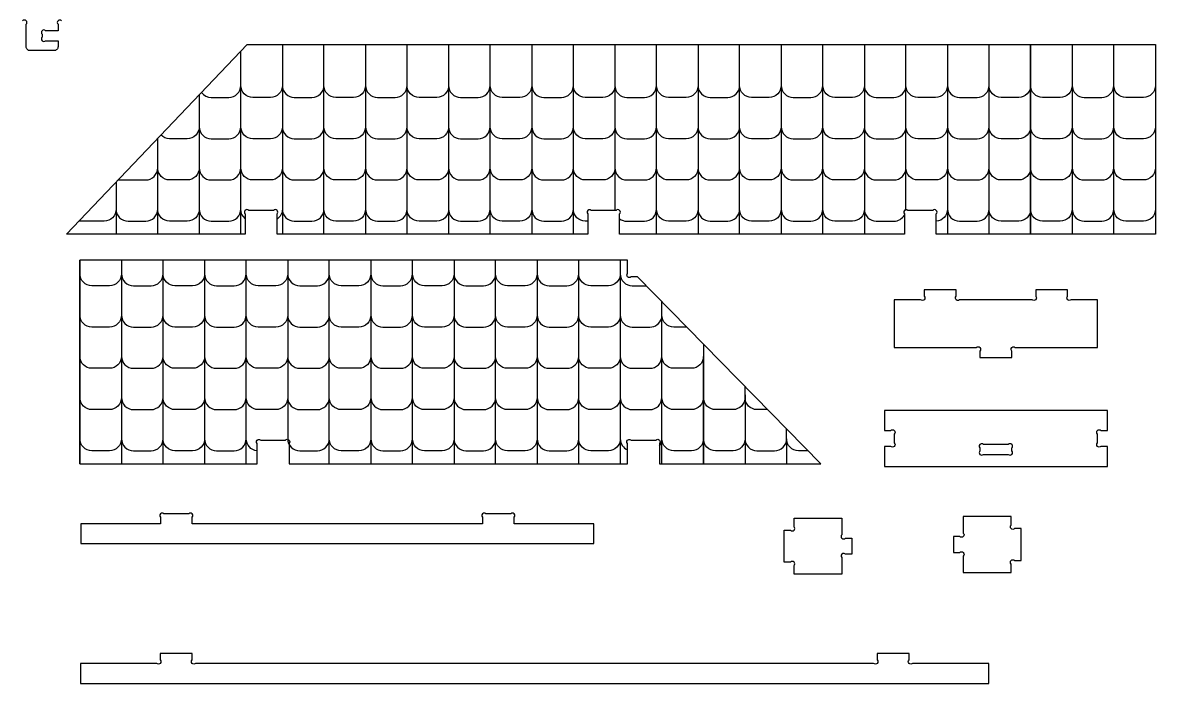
# Model space of a CAD drawing. Extents: x 2613 to 2798, y 2231 to 2374.
# Drawn here: x 2741.6 to 2798.4, y 2284.7 to 2317.9 of the extents above; entities that cross this region are included whole.
import ezdxf

# ---------------------------------------------------------------- set-up
doc = ezdxf.new("R2010")
doc.units = 0
doc.header["$MEASUREMENT"] = 0
doc.layers.add('LAYER1', color=18, linetype='CONTINUOUS')

msp = doc.modelspace()

# ---------------------------------------------------------------- linework, layer by layer
at = {"layer": 'LAYER1'}
for points in [[(2743.513, 2317.982, 1), (2743.336, 2317.805), (2743.336, 2317.482), (2742.713, 2317.482, 1), (2742.536, 2317.305), (2742.536, 2317.159, 1), (2742.713, 2316.982), (2743.336, 2316.982), (2743.336, 2316.682, -0.414214), (2743.136, 2316.482), (2741.936, 2316.482, -0.414214), (2741.736, 2316.682), (2741.736, 2317.805, 1), (2741.559, 2317.982)], [(2754.6, 2316.79), (2754.6, 2314.733, -0.414214), (2754, 2314.133), (2753.112, 2314.133, -0.414214), (2752.512, 2314.733), (2752.512, 2316.115)], [(2754.6, 2316.79), (2754.6, 2314.733, 0.414214), (2755.2, 2314.133), (2756.087, 2314.133, 0.414214), (2756.687, 2314.733), (2756.687, 2316.79)], [(2758.774, 2316.79), (2758.774, 2314.733, -0.414214), (2758.174, 2314.133), (2757.287, 2314.133, -0.414214), (2756.687, 2314.733), (2756.687, 2316.79)], [(2758.774, 2316.79), (2758.774, 2314.733, 0.414214), (2759.374, 2314.133), (2760.261, 2314.133, 0.414214), (2760.861, 2314.733), (2760.861, 2316.79)], [(2762.949, 2316.79), (2762.949, 2314.733, -0.414214), (2762.349, 2314.133), (2761.461, 2314.133, -0.414214), (2760.861, 2314.733), (2760.861, 2316.79)], [(2762.949, 2316.79), (2762.949, 2314.733, 0.414214), (2763.549, 2314.133), (2764.436, 2314.133, 0.414214), (2765.036, 2314.733), (2765.036, 2316.79)], [(2767.123, 2316.79), (2767.123, 2314.733, -0.414214), (2766.523, 2314.133), (2765.636, 2314.133, -0.414214), (2765.036, 2314.733), (2765.036, 2316.79)], [(2767.123, 2316.79), (2767.123, 2314.733, 0.414214), (2767.723, 2314.133), (2768.611, 2314.133, 0.414214), (2769.211, 2314.733), (2769.211, 2316.79)], [(2771.298, 2316.79), (2771.298, 2314.733, -0.414214), (2770.698, 2314.133), (2769.811, 2314.133, -0.414214), (2769.211, 2314.733), (2769.211, 2316.79)], [(2771.298, 2316.79), (2771.298, 2314.733, 0.414214), (2771.898, 2314.133), (2772.785, 2314.133, 0.414214), (2773.385, 2314.733), (2773.385, 2316.79)], [(2775.472, 2316.79), (2775.472, 2314.733, -0.414214), (2774.872, 2314.133), (2773.985, 2314.133, -0.414214), (2773.385, 2314.733), (2773.385, 2316.79)], [(2775.472, 2316.79), (2775.472, 2314.733, 0.414214), (2776.072, 2314.133), (2776.96, 2314.133, 0.414214), (2777.56, 2314.733), (2777.56, 2316.79)], [(2779.647, 2316.79), (2779.647, 2314.733, -0.414214), (2779.047, 2314.133), (2778.16, 2314.133, -0.414214), (2777.56, 2314.733), (2777.56, 2316.79)], [(2779.647, 2316.79), (2779.647, 2314.733, 0.414214), (2780.247, 2314.133), (2781.134, 2314.133, 0.414214), (2781.734, 2314.733), (2781.734, 2316.79)], [(2783.822, 2316.79), (2783.822, 2314.733, -0.414214), (2783.222, 2314.133), (2782.334, 2314.133, -0.414214), (2781.734, 2314.733), (2781.734, 2316.79)], [(2783.822, 2316.79), (2783.822, 2314.733, 0.414214), (2784.422, 2314.133), (2785.309, 2314.133, 0.414214), (2785.909, 2314.733), (2785.909, 2316.79)], [(2787.996, 2316.79), (2787.996, 2314.733, -0.414214), (2787.396, 2314.133), (2786.509, 2314.133, -0.414214), (2785.909, 2314.733), (2785.909, 2316.79)], [(2787.996, 2316.79), (2787.996, 2314.733, 0.414214), (2788.596, 2314.133), (2789.483, 2314.133, 0.414214), (2790.083, 2314.733), (2790.083, 2316.79)], [(2792.171, 2316.79), (2792.171, 2314.733, -0.414214), (2791.571, 2314.133), (2790.683, 2314.133, -0.414214), (2790.083, 2314.733), (2790.083, 2316.79)], [(2794.258, 2316.79), (2794.258, 2314.733, -0.414214), (2793.658, 2314.133), (2792.771, 2314.133, -0.414214), (2792.171, 2314.733), (2792.171, 2316.79)], [(2794.258, 2316.79), (2794.258, 2314.733, 0.414214), (2794.858, 2314.133), (2795.745, 2314.133, 0.414214), (2796.345, 2314.733), (2796.345, 2316.79)], [(2798.433, 2316.79), (2798.433, 2314.733, -0.414214), (2797.833, 2314.133), (2796.945, 2314.133, -0.414214), (2796.345, 2314.733), (2796.345, 2316.79)], [(2750.539, 2314.382, 0.240596), (2751.025, 2314.133), (2751.912, 2314.133, 0.414214), (2752.512, 2314.733), (2752.512, 2316.454)], [(2750.425, 2314.262), (2750.425, 2312.663, 0.414214), (2751.025, 2312.063), (2751.912, 2312.063, 0.414214), (2752.512, 2312.663), (2752.512, 2314.733)], [(2754.6, 2314.733), (2754.6, 2312.663, -0.414214), (2754, 2312.063), (2753.112, 2312.063, -0.414214), (2752.512, 2312.663), (2752.512, 2314.733)], [(2754.6, 2314.733), (2754.6, 2312.663, 0.414214), (2755.2, 2312.063), (2756.087, 2312.063, 0.414214), (2756.687, 2312.663), (2756.687, 2314.733)], [(2758.774, 2314.733), (2758.774, 2312.663, -0.414214), (2758.174, 2312.063), (2757.287, 2312.063, -0.414214), (2756.687, 2312.663), (2756.687, 2314.733)], [(2758.774, 2314.733), (2758.774, 2312.663, 0.414214), (2759.374, 2312.063), (2760.261, 2312.063, 0.414214), (2760.861, 2312.663), (2760.861, 2314.733)], [(2762.949, 2314.733), (2762.949, 2312.663, -0.414214), (2762.349, 2312.063), (2761.461, 2312.063, -0.414214), (2760.861, 2312.663), (2760.861, 2314.733)], [(2762.949, 2314.733), (2762.949, 2312.663, 0.414214), (2763.549, 2312.063), (2764.436, 2312.063, 0.414214), (2765.036, 2312.663), (2765.036, 2314.733)], [(2767.123, 2314.733), (2767.123, 2312.663, -0.414214), (2766.523, 2312.063), (2765.636, 2312.063, -0.414214), (2765.036, 2312.663), (2765.036, 2314.733)], [(2767.123, 2314.733), (2767.123, 2312.663, 0.414214), (2767.723, 2312.063), (2768.611, 2312.063, 0.414214), (2769.211, 2312.663), (2769.211, 2314.733)], [(2771.298, 2314.733), (2771.298, 2312.663, -0.414214), (2770.698, 2312.063), (2769.811, 2312.063, -0.414214), (2769.211, 2312.663), (2769.211, 2314.733)], [(2771.298, 2314.733), (2771.298, 2312.663, 0.414214), (2771.898, 2312.063), (2772.785, 2312.063, 0.414214), (2773.385, 2312.663), (2773.385, 2314.733)], [(2775.472, 2314.733), (2775.472, 2312.663, -0.414214), (2774.872, 2312.063), (2773.985, 2312.063, -0.414214), (2773.385, 2312.663), (2773.385, 2314.733)], [(2775.472, 2314.733), (2775.472, 2312.663, 0.414214), (2776.072, 2312.063), (2776.96, 2312.063, 0.414214), (2777.56, 2312.663), (2777.56, 2314.733)], [(2779.647, 2314.733), (2779.647, 2312.663, -0.414214), (2779.047, 2312.063), (2778.16, 2312.063, -0.414214), (2777.56, 2312.663), (2777.56, 2314.733)], [(2779.647, 2314.733), (2779.647, 2312.663, 0.414214), (2780.247, 2312.063), (2781.134, 2312.063, 0.414214), (2781.734, 2312.663), (2781.734, 2314.733)], [(2783.822, 2314.733), (2783.822, 2312.663, -0.414214), (2783.222, 2312.063), (2782.334, 2312.063, -0.414214), (2781.734, 2312.663), (2781.734, 2314.733)], [(2783.822, 2314.733), (2783.822, 2312.663, 0.414214), (2784.422, 2312.063), (2785.309, 2312.063, 0.414214), (2785.909, 2312.663), (2785.909, 2314.733)], [(2787.996, 2314.733), (2787.996, 2312.663, -0.414214), (2787.396, 2312.063), (2786.509, 2312.063, -0.414214), (2785.909, 2312.663), (2785.909, 2314.733)], [(2787.996, 2314.733), (2787.996, 2312.663, 0.414214), (2788.596, 2312.063), (2789.483, 2312.063, 0.414214), (2790.083, 2312.663), (2790.083, 2314.733)], [(2792.171, 2314.733), (2792.171, 2312.663, -0.414214), (2791.571, 2312.063), (2790.683, 2312.063, -0.414214), (2790.083, 2312.663), (2790.083, 2314.733)], [(2794.258, 2314.733), (2794.258, 2312.663, -0.414214), (2793.658, 2312.063), (2792.771, 2312.063, -0.414214), (2792.171, 2312.663), (2792.171, 2314.733)], [(2794.258, 2314.733), (2794.258, 2312.663, 0.414214), (2794.858, 2312.063), (2795.745, 2312.063, 0.414214), (2796.345, 2312.663), (2796.345, 2314.733)], [(2798.433, 2314.733), (2798.433, 2312.663, -0.414214), (2797.833, 2312.063), (2796.945, 2312.063, -0.414214), (2796.345, 2312.663), (2796.345, 2314.733)], [(2750.425, 2313.829), (2750.425, 2312.663, -0.414214), (2749.825, 2312.063), (2748.938, 2312.063, -0.203614), (2748.506, 2312.247)], [(2750.425, 2312.663), (2750.425, 2310.593, -0.414214), (2749.825, 2309.993), (2748.938, 2309.993, -0.414214), (2748.338, 2310.593), (2748.338, 2312.07)], [(2750.425, 2312.663), (2750.425, 2310.593, 0.414214), (2751.025, 2309.993), (2751.912, 2309.993, 0.414214), (2752.512, 2310.593), (2752.512, 2312.663)], [(2754.6, 2312.663), (2754.6, 2310.593, -0.414214), (2754, 2309.993), (2753.112, 2309.993, -0.414214), (2752.512, 2310.593), (2752.512, 2312.663)], [(2754.6, 2312.663), (2754.6, 2310.593, 0.414214), (2755.2, 2309.993), (2756.087, 2309.993, 0.414214), (2756.687, 2310.593), (2756.687, 2312.663)], [(2758.774, 2312.663), (2758.774, 2310.593, -0.414214), (2758.174, 2309.993), (2757.287, 2309.993, -0.414214), (2756.687, 2310.593), (2756.687, 2312.663)], [(2758.774, 2312.663), (2758.774, 2310.593, 0.414214), (2759.374, 2309.993), (2760.261, 2309.993, 0.414214), (2760.861, 2310.593), (2760.861, 2312.663)], [(2762.949, 2312.663), (2762.949, 2310.593, -0.414214), (2762.349, 2309.993), (2761.461, 2309.993, -0.414214), (2760.861, 2310.593), (2760.861, 2312.663)], [(2762.949, 2312.663), (2762.949, 2310.593, 0.414214), (2763.549, 2309.993), (2764.436, 2309.993, 0.414214), (2765.036, 2310.593), (2765.036, 2312.663)], [(2767.123, 2312.663), (2767.123, 2310.593, -0.414214), (2766.523, 2309.993), (2765.636, 2309.993, -0.414214), (2765.036, 2310.593), (2765.036, 2312.663)], [(2767.123, 2312.663), (2767.123, 2310.593, 0.414214), (2767.723, 2309.993), (2768.611, 2309.993, 0.414214), (2769.211, 2310.593), (2769.211, 2312.663)], [(2771.298, 2312.663), (2771.298, 2310.593, -0.414214), (2770.698, 2309.993), (2769.811, 2309.993, -0.414214), (2769.211, 2310.593), (2769.211, 2312.663)], [(2771.298, 2312.663), (2771.298, 2310.593, 0.414214), (2771.898, 2309.993), (2772.785, 2309.993, 0.414214), (2773.385, 2310.593), (2773.385, 2312.663)], [(2775.472, 2312.663), (2775.472, 2310.593, -0.414214), (2774.872, 2309.993), (2773.985, 2309.993, -0.414214), (2773.385, 2310.593), (2773.385, 2312.663)], [(2775.472, 2312.663), (2775.472, 2310.593, 0.414214), (2776.072, 2309.993), (2776.96, 2309.993, 0.414214), (2777.56, 2310.593), (2777.56, 2312.663)], [(2779.647, 2312.663), (2779.647, 2310.593, -0.414214), (2779.047, 2309.993), (2778.16, 2309.993, -0.414214), (2777.56, 2310.593), (2777.56, 2312.663)], [(2779.647, 2312.663), (2779.647, 2310.593, 0.414214), (2780.247, 2309.993), (2781.134, 2309.993, 0.414214), (2781.734, 2310.593), (2781.734, 2312.663)], [(2783.822, 2312.663), (2783.822, 2310.593, -0.414214), (2783.222, 2309.993), (2782.334, 2309.993, -0.414214), (2781.734, 2310.593), (2781.734, 2312.663)], [(2783.822, 2312.663), (2783.822, 2310.593, 0.414214), (2784.422, 2309.993), (2785.309, 2309.993, 0.414214), (2785.909, 2310.593), (2785.909, 2312.663)], [(2787.996, 2312.663), (2787.996, 2310.593, -0.414214), (2787.396, 2309.993), (2786.509, 2309.993, -0.414214), (2785.909, 2310.593), (2785.909, 2312.663)], [(2787.996, 2312.663), (2787.996, 2310.593, 0.414214), (2788.596, 2309.993), (2789.483, 2309.993, 0.414214), (2790.083, 2310.593), (2790.083, 2312.663)], [(2792.171, 2312.663), (2792.171, 2310.593, -0.414214), (2791.571, 2309.993), (2790.683, 2309.993, -0.414214), (2790.083, 2310.593), (2790.083, 2312.663)], [(2794.258, 2312.663), (2794.258, 2310.593, -0.414214), (2793.658, 2309.993), (2792.771, 2309.993, -0.414214), (2792.171, 2310.593), (2792.171, 2312.663)], [(2794.258, 2312.663), (2794.258, 2310.593, 0.414214), (2794.858, 2309.993), (2795.745, 2309.993, 0.414214), (2796.345, 2310.593), (2796.345, 2312.663)], [(2798.433, 2312.663), (2798.433, 2310.593, -0.414214), (2797.833, 2309.993), (2796.945, 2309.993, -0.414214), (2796.345, 2310.593), (2796.345, 2312.663)], [(2746.36, 2309.993), (2747.738, 2309.993, 0.414214), (2748.338, 2310.593), (2748.338, 2311.543)], [(2746.25, 2309.257), (2746.25, 2308.523, 0.414214), (2746.85, 2307.923), (2747.738, 2307.923, 0.414214), (2748.338, 2308.523), (2748.338, 2310.593)], [(2750.425, 2310.593), (2750.425, 2308.523, -0.414214), (2749.825, 2307.923), (2748.938, 2307.923, -0.414214), (2748.338, 2308.523), (2748.338, 2310.593)], [(2750.425, 2310.593), (2750.425, 2308.523, 0.414214), (2751.025, 2307.923), (2751.912, 2307.923, 0.414214), (2752.512, 2308.523), (2752.512, 2310.593)], [(2752.733, 2308.059, -0.225173), (2752.512, 2308.523), (2752.512, 2310.593)], [(2754.6, 2310.593), (2754.6, 2308.523, -0.250585), (2754.333, 2308.024)], [(2754.6, 2310.593), (2754.6, 2308.523, 0.414214), (2755.2, 2307.923), (2756.087, 2307.923, 0.414214), (2756.687, 2308.523), (2756.687, 2310.593)], [(2758.774, 2310.593), (2758.774, 2308.523, -0.414214), (2758.174, 2307.923), (2757.287, 2307.923, -0.414214), (2756.687, 2308.523), (2756.687, 2310.593)], [(2758.774, 2310.593), (2758.774, 2308.523, 0.414214), (2759.374, 2307.923), (2760.261, 2307.923, 0.414214), (2760.861, 2308.523), (2760.861, 2310.593)], [(2762.949, 2310.593), (2762.949, 2308.523, -0.414214), (2762.349, 2307.923), (2761.461, 2307.923, -0.414214), (2760.861, 2308.523), (2760.861, 2310.593)], [(2762.949, 2310.593), (2762.949, 2308.523, 0.414214), (2763.549, 2307.923), (2764.436, 2307.923, 0.414214), (2765.036, 2308.523), (2765.036, 2310.593)], [(2767.123, 2310.593), (2767.123, 2308.523, -0.414214), (2766.523, 2307.923), (2765.636, 2307.923, -0.414214), (2765.036, 2308.523), (2765.036, 2310.593)], [(2767.123, 2310.593), (2767.123, 2308.523, 0.414214), (2767.723, 2307.923), (2768.611, 2307.923, 0.414214), (2769.211, 2308.523), (2769.211, 2310.593)], [(2769.933, 2307.923), (2769.811, 2307.923, -0.414214), (2769.211, 2308.523), (2769.211, 2310.593)], [(2771.298, 2310.593), (2771.298, 2308.523, -0.02405), (2771.295, 2308.466)], [(2771.298, 2310.593), (2771.298, 2308.523, 0.02405), (2771.301, 2308.466)], [(2771.533, 2308.047, 0.165063), (2771.898, 2307.923), (2772.785, 2307.923, 0.414214), (2773.385, 2308.523), (2773.385, 2310.593)], [(2775.472, 2310.593), (2775.472, 2308.523, -0.414214), (2774.872, 2307.923), (2773.985, 2307.923, -0.414214), (2773.385, 2308.523), (2773.385, 2310.593)], [(2775.472, 2310.593), (2775.472, 2308.523, 0.414214), (2776.072, 2307.923), (2776.96, 2307.923, 0.414214), (2777.56, 2308.523), (2777.56, 2310.593)], [(2779.647, 2310.593), (2779.647, 2308.523, -0.414214), (2779.047, 2307.923), (2778.16, 2307.923, -0.414214), (2777.56, 2308.523), (2777.56, 2310.593)], [(2779.647, 2310.593), (2779.647, 2308.523, 0.414214), (2780.247, 2307.923), (2781.134, 2307.923, 0.414214), (2781.734, 2308.523), (2781.734, 2310.593)], [(2783.822, 2310.593), (2783.822, 2308.523, -0.414214), (2783.222, 2307.923), (2782.334, 2307.923, -0.414214), (2781.734, 2308.523), (2781.734, 2310.593)], [(2783.822, 2310.593), (2783.822, 2308.523, 0.414214), (2784.422, 2307.923), (2785.309, 2307.923, 0.2717), (2785.833, 2308.231)], [(2785.906, 2308.466, 0.02405), (2785.909, 2308.523), (2785.909, 2310.593)], [(2785.912, 2308.466, -0.02405), (2785.909, 2308.523), (2785.909, 2310.593)], [(2787.996, 2310.593), (2787.996, 2308.523, -0.396511), (2787.433, 2307.925)], [(2787.996, 2310.593), (2787.996, 2308.523, 0.414214), (2788.596, 2307.923), (2789.483, 2307.923, 0.414214), (2790.083, 2308.523), (2790.083, 2310.593)], [(2792.171, 2310.593), (2792.171, 2308.523, -0.414214), (2791.571, 2307.923), (2790.683, 2307.923, -0.414214), (2790.083, 2308.523), (2790.083, 2310.593)], [(2794.258, 2310.593), (2794.258, 2308.523, -0.414214), (2793.658, 2307.923), (2792.771, 2307.923, -0.414214), (2792.171, 2308.523), (2792.171, 2310.593)], [(2794.258, 2310.593), (2794.258, 2308.523, 0.414214), (2794.858, 2307.923), (2795.745, 2307.923, 0.414214), (2796.345, 2308.523), (2796.345, 2310.593)], [(2798.433, 2310.593), (2798.433, 2308.523, -0.414214), (2797.833, 2307.923), (2796.945, 2307.923, -0.414214), (2796.345, 2308.523), (2796.345, 2310.593)], [(2746.25, 2309.879), (2746.25, 2308.523, -0.414214), (2745.65, 2307.923), (2744.388, 2307.923)], [(2746.52, 2305.96), (2746.52, 2305.279, -0.414214), (2745.92, 2304.679), (2745.033, 2304.679, -0.414214), (2744.433, 2305.279), (2744.433, 2305.96)], [(2746.52, 2305.96), (2746.52, 2305.279, 0.414214), (2747.12, 2304.679), (2748.007, 2304.679, 0.414214), (2748.607, 2305.279), (2748.607, 2305.96)], [(2750.695, 2305.96), (2750.695, 2305.279, -0.414214), (2750.095, 2304.679), (2749.207, 2304.679, -0.414214), (2748.607, 2305.279), (2748.607, 2305.96)], [(2750.695, 2305.96), (2750.695, 2305.279, 0.414214), (2751.295, 2304.679), (2752.182, 2304.679, 0.414214), (2752.782, 2305.279), (2752.782, 2305.96)], [(2754.869, 2305.96), (2754.869, 2305.279, -0.414214), (2754.269, 2304.679), (2753.382, 2304.679, -0.414214), (2752.782, 2305.279), (2752.782, 2305.96)], [(2754.869, 2305.96), (2754.869, 2305.279, 0.414214), (2755.469, 2304.679), (2756.356, 2304.679, 0.414214), (2756.956, 2305.279), (2756.956, 2305.96)], [(2759.044, 2305.96), (2759.044, 2305.279, -0.414214), (2758.444, 2304.679), (2757.556, 2304.679, -0.414214), (2756.956, 2305.279), (2756.956, 2305.96)], [(2759.044, 2305.96), (2759.044, 2305.279, 0.414214), (2759.644, 2304.679), (2760.531, 2304.679, 0.414214), (2761.131, 2305.279), (2761.131, 2305.96)], [(2763.218, 2305.96), (2763.218, 2305.279, -0.414214), (2762.618, 2304.679), (2761.731, 2304.679, -0.414214), (2761.131, 2305.279), (2761.131, 2305.96)], [(2763.218, 2305.96), (2763.218, 2305.279, 0.414214), (2763.818, 2304.679), (2764.706, 2304.679, 0.414214), (2765.306, 2305.279), (2765.306, 2305.96)], [(2767.393, 2305.96), (2767.393, 2305.279, -0.414214), (2766.793, 2304.679), (2765.906, 2304.679, -0.414214), (2765.306, 2305.279), (2765.306, 2305.96)], [(2767.393, 2305.96), (2767.393, 2305.279, 0.414214), (2767.993, 2304.679), (2768.88, 2304.679, 0.414214), (2769.48, 2305.279), (2769.48, 2305.96)], [(2771.567, 2305.96), (2771.567, 2305.279, -0.414214), (2770.967, 2304.679), (2770.08, 2304.679, -0.414214), (2769.48, 2305.279), (2769.48, 2305.96)], [(2771.567, 2305.96), (2771.567, 2305.279, 0.414214), (2772.167, 2304.679), (2772.876, 2304.679)], [(2746.52, 2305.266), (2746.52, 2303.209, -0.414214), (2745.92, 2302.609), (2745.033, 2302.609, -0.414214), (2744.433, 2303.209), (2744.433, 2305.266)], [(2746.52, 2305.266), (2746.52, 2303.209, 0.414214), (2747.12, 2302.609), (2748.007, 2302.609, 0.414214), (2748.607, 2303.209), (2748.607, 2305.266)], [(2750.695, 2305.266), (2750.695, 2303.209, -0.414214), (2750.095, 2302.609), (2749.207, 2302.609, -0.414214), (2748.607, 2303.209), (2748.607, 2305.266)], [(2750.695, 2305.266), (2750.695, 2303.209, 0.414214), (2751.295, 2302.609), (2752.182, 2302.609, 0.414214), (2752.782, 2303.209), (2752.782, 2305.266)], [(2754.869, 2305.266), (2754.869, 2303.209, -0.414214), (2754.269, 2302.609), (2753.382, 2302.609, -0.414214), (2752.782, 2303.209), (2752.782, 2305.266)], [(2754.869, 2305.266), (2754.869, 2303.209, 0.414214), (2755.469, 2302.609), (2756.356, 2302.609, 0.414214), (2756.956, 2303.209), (2756.956, 2305.266)], [(2759.044, 2305.266), (2759.044, 2303.209, -0.414214), (2758.444, 2302.609), (2757.556, 2302.609, -0.414214), (2756.956, 2303.209), (2756.956, 2305.266)], [(2759.044, 2305.266), (2759.044, 2303.209, 0.414214), (2759.644, 2302.609), (2760.531, 2302.609, 0.414214), (2761.131, 2303.209), (2761.131, 2305.266)], [(2763.218, 2305.266), (2763.218, 2303.209, -0.414214), (2762.618, 2302.609), (2761.731, 2302.609, -0.414214), (2761.131, 2303.209), (2761.131, 2305.266)], [(2763.218, 2305.266), (2763.218, 2303.209, 0.414214), (2763.818, 2302.609), (2764.706, 2302.609, 0.414214), (2765.306, 2303.209), (2765.306, 2305.266)], [(2767.393, 2305.266), (2767.393, 2303.209, -0.414214), (2766.793, 2302.609), (2765.906, 2302.609, -0.414214), (2765.306, 2303.209), (2765.306, 2305.266)], [(2767.393, 2305.266), (2767.393, 2303.209, 0.414214), (2767.993, 2302.609), (2768.88, 2302.609, 0.414214), (2769.48, 2303.209), (2769.48, 2305.266)], [(2771.567, 2305.266), (2771.567, 2303.209, -0.414214), (2770.967, 2302.609), (2770.08, 2302.609, -0.414214), (2769.48, 2303.209), (2769.48, 2305.266)], [(2771.567, 2305.266), (2771.567, 2303.209, 0.414214), (2772.167, 2302.609), (2773.055, 2302.609, 0.3358), (2773.632, 2303.046)], [(2774.904, 2302.609), (2774.255, 2302.609, -0.414214), (2773.655, 2303.209), (2773.655, 2303.884)], [(2746.52, 2303.209), (2746.52, 2301.139, -0.414214), (2745.92, 2300.539), (2745.033, 2300.539, -0.414214), (2744.433, 2301.139), (2744.433, 2303.209)], [(2746.52, 2303.209), (2746.52, 2301.139, 0.414214), (2747.12, 2300.539), (2748.007, 2300.539, 0.414214), (2748.607, 2301.139), (2748.607, 2303.209)], [(2750.695, 2303.209), (2750.695, 2301.139, -0.414214), (2750.095, 2300.539), (2749.207, 2300.539, -0.414214), (2748.607, 2301.139), (2748.607, 2303.209)], [(2750.695, 2303.209), (2750.695, 2301.139, 0.414214), (2751.295, 2300.539), (2752.182, 2300.539, 0.414214), (2752.782, 2301.139), (2752.782, 2303.209)], [(2754.869, 2303.209), (2754.869, 2301.139, -0.414214), (2754.269, 2300.539), (2753.382, 2300.539, -0.414214), (2752.782, 2301.139), (2752.782, 2303.209)], [(2754.869, 2303.209), (2754.869, 2301.139, 0.414214), (2755.469, 2300.539), (2756.356, 2300.539, 0.414214), (2756.956, 2301.139), (2756.956, 2303.209)], [(2759.044, 2303.209), (2759.044, 2301.139, -0.414214), (2758.444, 2300.539), (2757.556, 2300.539, -0.414214), (2756.956, 2301.139), (2756.956, 2303.209)], [(2759.044, 2303.209), (2759.044, 2301.139, 0.414214), (2759.644, 2300.539), (2760.531, 2300.539, 0.414214), (2761.131, 2301.139), (2761.131, 2303.209)], [(2763.218, 2303.209), (2763.218, 2301.139, -0.414214), (2762.618, 2300.539), (2761.731, 2300.539, -0.414214), (2761.131, 2301.139), (2761.131, 2303.209)], [(2763.218, 2303.209), (2763.218, 2301.139, 0.414214), (2763.818, 2300.539), (2764.706, 2300.539, 0.414214), (2765.306, 2301.139), (2765.306, 2303.209)], [(2767.393, 2303.209), (2767.393, 2301.139, -0.414214), (2766.793, 2300.539), (2765.906, 2300.539, -0.414214), (2765.306, 2301.139), (2765.306, 2303.209)], [(2767.393, 2303.209), (2767.393, 2301.139, 0.414214), (2767.993, 2300.539), (2768.88, 2300.539, 0.414214), (2769.48, 2301.139), (2769.48, 2303.209)], [(2771.567, 2303.209), (2771.567, 2301.139, -0.414214), (2770.967, 2300.539), (2770.08, 2300.539, -0.414214), (2769.48, 2301.139), (2769.48, 2303.209)], [(2771.567, 2303.209), (2771.567, 2301.139, 0.414214), (2772.167, 2300.539), (2773.055, 2300.539, 0.414214), (2773.655, 2301.139), (2773.655, 2303.025)], [(2775.742, 2301.754), (2775.742, 2301.139, -0.414214), (2775.142, 2300.539), (2774.255, 2300.539, -0.414214), (2773.655, 2301.139), (2773.655, 2303.209)], [(2746.52, 2301.139), (2746.52, 2299.069, -0.414214), (2745.92, 2298.469), (2745.033, 2298.469, -0.414214), (2744.433, 2299.069), (2744.433, 2301.139)], [(2746.52, 2301.139), (2746.52, 2299.069, 0.414214), (2747.12, 2298.469), (2748.007, 2298.469, 0.414214), (2748.607, 2299.069), (2748.607, 2301.139)], [(2750.695, 2301.139), (2750.695, 2299.069, -0.414214), (2750.095, 2298.469), (2749.207, 2298.469, -0.414214), (2748.607, 2299.069), (2748.607, 2301.139)], [(2750.695, 2301.139), (2750.695, 2299.069, 0.414214), (2751.295, 2298.469), (2752.182, 2298.469, 0.414214), (2752.782, 2299.069), (2752.782, 2301.139)], [(2754.869, 2301.139), (2754.869, 2299.069, -0.414214), (2754.269, 2298.469), (2753.382, 2298.469, -0.414214), (2752.782, 2299.069), (2752.782, 2301.139)], [(2754.869, 2301.139), (2754.869, 2299.069, 0.414214), (2755.469, 2298.469), (2756.356, 2298.469, 0.414214), (2756.956, 2299.069), (2756.956, 2301.139)], [(2759.044, 2301.139), (2759.044, 2299.069, -0.414214), (2758.444, 2298.469), (2757.556, 2298.469, -0.414214), (2756.956, 2299.069), (2756.956, 2301.139)], [(2759.044, 2301.139), (2759.044, 2299.069, 0.414214), (2759.644, 2298.469), (2760.531, 2298.469, 0.414214), (2761.131, 2299.069), (2761.131, 2301.139)], [(2763.218, 2301.139), (2763.218, 2299.069, -0.414214), (2762.618, 2298.469), (2761.731, 2298.469, -0.414214), (2761.131, 2299.069), (2761.131, 2301.139)], [(2763.218, 2301.139), (2763.218, 2299.069, 0.414214), (2763.818, 2298.469), (2764.706, 2298.469, 0.414214), (2765.306, 2299.069), (2765.306, 2301.139)], [(2767.393, 2301.139), (2767.393, 2299.069, -0.414214), (2766.793, 2298.469), (2765.906, 2298.469, -0.414214), (2765.306, 2299.069), (2765.306, 2301.139)], [(2767.393, 2301.139), (2767.393, 2299.069, 0.414214), (2767.993, 2298.469), (2768.88, 2298.469, 0.414214), (2769.48, 2299.069), (2769.48, 2301.139)], [(2771.567, 2301.139), (2771.567, 2299.069, -0.414214), (2770.967, 2298.469), (2770.08, 2298.469, -0.414214), (2769.48, 2299.069), (2769.48, 2301.139)], [(2771.567, 2301.139), (2771.567, 2299.069, 0.414214), (2772.167, 2298.469), (2773.055, 2298.469, 0.414214), (2773.655, 2299.069), (2773.655, 2301.139)], [(2775.742, 2301.139), (2775.742, 2299.069, -0.414214), (2775.142, 2298.469), (2774.255, 2298.469, -0.414214), (2773.655, 2299.069), (2773.655, 2301.139)], [(2777.829, 2299.214), (2777.829, 2299.069, -0.414214), (2777.229, 2298.469), (2776.342, 2298.469, -0.414214), (2775.742, 2299.069), (2775.742, 2301.139)], [(2778.96, 2298.469), (2778.429, 2298.469, -0.414214), (2777.829, 2299.069), (2777.829, 2299.623)], [(2746.52, 2299.069), (2746.52, 2296.999, -0.414214), (2745.92, 2296.399), (2745.033, 2296.399, -0.414214), (2744.433, 2296.999), (2744.433, 2299.069)], [(2746.52, 2299.069), (2746.52, 2296.999, 0.414214), (2747.12, 2296.399), (2748.007, 2296.399, 0.414214), (2748.607, 2296.999), (2748.607, 2299.069)], [(2750.695, 2299.069), (2750.695, 2296.999, -0.414214), (2750.095, 2296.399), (2749.207, 2296.399, -0.414214), (2748.607, 2296.999), (2748.607, 2299.069)], [(2750.695, 2299.069), (2750.695, 2296.999, 0.414214), (2751.295, 2296.399), (2752.182, 2296.399, 0.414214), (2752.782, 2296.999), (2752.782, 2299.069)], [(2753.333, 2296.401, -0.390382), (2752.782, 2296.999), (2752.782, 2299.069)], [(2754.869, 2299.069), (2754.869, 2296.999, -0.02405), (2754.866, 2296.941)], [(2754.869, 2299.069), (2754.869, 2296.999, 0.414214), (2755.469, 2296.399), (2756.356, 2296.399, 0.414214), (2756.956, 2296.999), (2756.956, 2299.069)], [(2759.044, 2299.069), (2759.044, 2296.999, -0.414214), (2758.444, 2296.399), (2757.556, 2296.399, -0.414214), (2756.956, 2296.999), (2756.956, 2299.069)], [(2759.044, 2299.069), (2759.044, 2296.999, 0.414214), (2759.644, 2296.399), (2760.531, 2296.399, 0.414214), (2761.131, 2296.999), (2761.131, 2299.069)], [(2763.218, 2299.069), (2763.218, 2296.999, -0.414214), (2762.618, 2296.399), (2761.731, 2296.399, -0.414214), (2761.131, 2296.999), (2761.131, 2299.069)], [(2763.218, 2299.069), (2763.218, 2296.999, 0.414214), (2763.818, 2296.399), (2764.706, 2296.399, 0.414214), (2765.306, 2296.999), (2765.306, 2299.069)], [(2767.393, 2299.069), (2767.393, 2296.999, -0.414214), (2766.793, 2296.399), (2765.906, 2296.399, -0.414214), (2765.306, 2296.999), (2765.306, 2299.069)], [(2767.393, 2299.069), (2767.393, 2296.999, 0.414214), (2767.993, 2296.399), (2768.88, 2296.399, 0.414214), (2769.48, 2296.999), (2769.48, 2299.069)], [(2771.567, 2299.069), (2771.567, 2296.999, -0.414214), (2770.967, 2296.399), (2770.08, 2296.399, -0.414214), (2769.48, 2296.999), (2769.48, 2299.069)], [(2771.567, 2299.069), (2771.567, 2296.999, 0.300781), (2771.933, 2296.447)], [(2773.533, 2296.636, 0.163773), (2773.655, 2296.999), (2773.655, 2299.069)], [(2775.742, 2299.069), (2775.742, 2296.999, -0.414214), (2775.142, 2296.399), (2774.255, 2296.399, -0.414214), (2773.655, 2296.999), (2773.655, 2299.069)], [(2777.829, 2299.069), (2777.829, 2296.999, -0.414214), (2777.229, 2296.399), (2776.342, 2296.399, -0.414214), (2775.742, 2296.999), (2775.742, 2299.069)], [(2777.829, 2299.069), (2777.829, 2296.999, 0.414214), (2778.429, 2296.399), (2779.317, 2296.399, 0.414214), (2779.917, 2296.999), (2779.917, 2297.308)], [(2780.988, 2296.399), (2780.517, 2296.399, -0.414214), (2779.917, 2296.999), (2779.917, 2297.493)]]:
    msp.add_lwpolyline(points, format="xyb", dxfattribs=at)
for points in [[(2771.533, 2307.266), (2771.533, 2308.289, 1), (2771.355, 2308.466), (2770.11, 2308.466, 1), (2769.933, 2308.289), (2769.933, 2307.266), (2754.333, 2307.266), (2754.333, 2308.289, 1), (2754.155, 2308.466), (2752.91, 2308.466, 1), (2752.733, 2308.289), (2752.733, 2307.266), (2743.762, 2307.266), (2752.833, 2316.79), (2798.433, 2316.79), (2798.433, 2307.266), (2787.433, 2307.266), (2787.433, 2308.289, 1), (2787.255, 2308.466), (2786.01, 2308.466, 1), (2785.833, 2308.289), (2785.833, 2307.266)], [(2771.933, 2295.741), (2771.933, 2296.764, -1), (2772.11, 2296.941), (2773.355, 2296.941, -1), (2773.533, 2296.764), (2773.533, 2295.741), (2781.633, 2295.741), (2772.433, 2305.132), (2772.11, 2305.132, -1), (2771.933, 2305.309), (2771.933, 2305.96), (2744.433, 2305.96), (2744.433, 2295.741), (2753.333, 2295.741), (2753.333, 2296.764, -1), (2753.51, 2296.941), (2754.755, 2296.941, -1), (2754.933, 2296.764), (2754.933, 2295.741)], [(2792.425, 2304.482), (2792.425, 2304.159, -1), (2792.248, 2303.982), (2788.602, 2303.982, -1), (2788.425, 2304.159), (2788.425, 2304.482), (2786.825, 2304.482), (2786.825, 2304.159, -1), (2786.648, 2303.982), (2785.325, 2303.982), (2785.325, 2301.582), (2789.448, 2301.582, -1), (2789.625, 2301.405), (2789.625, 2301.082), (2791.225, 2301.082), (2791.225, 2301.405, -1), (2791.402, 2301.582), (2795.525, 2301.582), (2795.525, 2303.982), (2794.202, 2303.982, -1), (2794.025, 2304.159), (2794.025, 2304.482)], [(2784.825, 2297.42), (2785.148, 2297.42, -1), (2785.325, 2297.243), (2785.325, 2296.797, -1), (2785.148, 2296.62), (2784.825, 2296.62), (2784.825, 2295.62), (2796.025, 2295.62), (2796.025, 2296.62), (2795.702, 2296.62, -1), (2795.525, 2296.797), (2795.525, 2297.243, -1), (2795.702, 2297.42), (2796.025, 2297.42), (2796.025, 2298.42), (2784.825, 2298.42)], [(2791.048, 2296.72), (2789.802, 2296.72, 1), (2789.625, 2296.543), (2789.625, 2296.397, 1), (2789.802, 2296.22), (2791.048, 2296.22, 1), (2791.225, 2296.397), (2791.225, 2296.543, 1)], [(2744.474, 2292.741), (2744.474, 2291.741), (2770.246, 2291.741), (2770.246, 2292.741), (2766.246, 2292.741), (2766.246, 2293.064, 1), (2766.069, 2293.241), (2764.823, 2293.241, 1), (2764.646, 2293.064), (2764.646, 2292.741), (2750.074, 2292.741), (2750.074, 2293.064, 1), (2749.897, 2293.241), (2748.651, 2293.241, 1), (2748.474, 2293.064), (2748.474, 2292.741)], [(2782.693, 2293.014), (2782.693, 2292.191, 1), (2782.87, 2292.014), (2783.193, 2292.014), (2783.193, 2291.214), (2782.87, 2291.214, 1), (2782.693, 2291.037), (2782.693, 2290.214), (2780.293, 2290.214), (2780.293, 2290.637, 1), (2780.116, 2290.814), (2779.793, 2290.814), (2779.793, 2292.414), (2780.116, 2292.414, 1), (2780.293, 2292.591), (2780.293, 2293.014)], [(2788.791, 2293.095), (2788.791, 2292.272, -1), (2788.614, 2292.095), (2788.291, 2292.095), (2788.291, 2291.295), (2788.614, 2291.295, -1), (2788.791, 2291.118), (2788.791, 2290.295), (2791.191, 2290.295), (2791.191, 2290.718, -1), (2791.368, 2290.895), (2791.691, 2290.895), (2791.691, 2292.495), (2791.368, 2292.495, -1), (2791.191, 2292.672), (2791.191, 2293.095)], [(2748.466, 2286.23), (2748.466, 2285.907, -1), (2748.289, 2285.73), (2744.466, 2285.73), (2744.466, 2284.73), (2790.066, 2284.73), (2790.066, 2285.73), (2786.243, 2285.73, -1), (2786.066, 2285.907), (2786.066, 2286.23), (2784.466, 2286.23), (2784.466, 2285.907, -1), (2784.289, 2285.73), (2750.243, 2285.73, -1), (2750.066, 2285.907), (2750.066, 2286.23)]]:
    msp.add_lwpolyline(points, format="xyb", close=True, dxfattribs=at)
for points in [[(2746.25, 2308.523), (2746.25, 2307.266)], [(2746.25, 2308.523), (2746.25, 2307.266)], [(2748.338, 2307.266), (2748.338, 2308.523)], [(2748.338, 2307.266), (2748.338, 2308.523)], [(2750.425, 2308.523), (2750.425, 2307.266)], [(2750.425, 2308.523), (2750.425, 2307.266)], [(2752.512, 2307.266), (2752.512, 2308.523)], [(2752.512, 2307.266), (2752.512, 2308.523)], [(2754.6, 2308.523), (2754.6, 2307.266)], [(2754.6, 2308.523), (2754.6, 2307.266)], [(2756.687, 2307.266), (2756.687, 2308.523)], [(2756.687, 2307.266), (2756.687, 2308.523)], [(2758.774, 2308.523), (2758.774, 2307.266)], [(2758.774, 2308.523), (2758.774, 2307.266)], [(2760.861, 2307.266), (2760.861, 2308.523)], [(2760.861, 2307.266), (2760.861, 2308.523)], [(2762.949, 2308.523), (2762.949, 2307.266)], [(2762.949, 2308.523), (2762.949, 2307.266)], [(2765.036, 2307.266), (2765.036, 2308.523)], [(2765.036, 2307.266), (2765.036, 2308.523)], [(2767.123, 2308.523), (2767.123, 2307.266)], [(2767.123, 2308.523), (2767.123, 2307.266)], [(2769.211, 2307.266), (2769.211, 2308.523)], [(2769.211, 2307.266), (2769.211, 2308.523)], [(2771.298, 2308.523), (2771.298, 2308.466)], [(2771.298, 2308.523), (2771.298, 2308.466)], [(2773.385, 2307.266), (2773.385, 2308.523)], [(2773.385, 2307.266), (2773.385, 2308.523)], [(2775.472, 2308.523), (2775.472, 2307.266)], [(2775.472, 2308.523), (2775.472, 2307.266)], [(2777.56, 2307.266), (2777.56, 2308.523)], [(2777.56, 2307.266), (2777.56, 2308.523)], [(2779.647, 2308.523), (2779.647, 2307.266)], [(2779.647, 2308.523), (2779.647, 2307.266)], [(2781.734, 2307.266), (2781.734, 2308.523)], [(2781.734, 2307.266), (2781.734, 2308.523)], [(2783.822, 2308.523), (2783.822, 2307.266)], [(2783.822, 2308.523), (2783.822, 2307.266)], [(2785.909, 2308.466), (2785.909, 2308.523)], [(2785.909, 2308.466), (2785.909, 2308.523)], [(2787.996, 2308.523), (2787.996, 2307.266)], [(2787.996, 2308.523), (2787.996, 2307.266)], [(2790.083, 2307.266), (2790.083, 2308.523)], [(2790.083, 2307.266), (2790.083, 2308.523)], [(2792.171, 2308.523), (2792.171, 2307.266)], [(2792.171, 2307.266), (2792.171, 2308.523)], [(2794.258, 2308.523), (2794.258, 2307.266)], [(2794.258, 2308.523), (2794.258, 2307.266)], [(2796.345, 2307.266), (2796.345, 2308.523)], [(2796.345, 2307.266), (2796.345, 2308.523)], [(2798.433, 2308.523), (2798.433, 2307.266)], [(2744.433, 2295.741), (2744.433, 2296.999)], [(2746.52, 2296.999), (2746.52, 2295.741)], [(2746.52, 2296.999), (2746.52, 2295.741)], [(2748.607, 2295.741), (2748.607, 2296.999)], [(2748.607, 2295.741), (2748.607, 2296.999)], [(2750.695, 2296.999), (2750.695, 2295.741)], [(2750.695, 2296.999), (2750.695, 2295.741)], [(2752.782, 2295.741), (2752.782, 2296.999)], [(2752.782, 2295.741), (2752.782, 2296.999)], [(2754.869, 2296.999), (2754.869, 2296.941)], [(2754.869, 2296.999), (2754.869, 2296.941)], [(2756.956, 2295.741), (2756.956, 2296.999)], [(2756.956, 2295.741), (2756.956, 2296.999)], [(2759.044, 2296.999), (2759.044, 2295.741)], [(2759.044, 2296.999), (2759.044, 2295.741)], [(2761.131, 2295.741), (2761.131, 2296.999)], [(2761.131, 2295.741), (2761.131, 2296.999)], [(2763.218, 2296.999), (2763.218, 2295.741)], [(2763.218, 2296.999), (2763.218, 2295.741)], [(2765.306, 2295.741), (2765.306, 2296.999)], [(2765.306, 2295.741), (2765.306, 2296.999)], [(2767.393, 2296.999), (2767.393, 2295.741)], [(2767.393, 2296.999), (2767.393, 2295.741)], [(2769.48, 2295.741), (2769.48, 2296.999)], [(2769.48, 2295.741), (2769.48, 2296.999)], [(2771.567, 2296.999), (2771.567, 2295.741)], [(2771.567, 2296.999), (2771.567, 2295.741)], [(2773.655, 2295.741), (2773.655, 2296.999)], [(2773.655, 2295.741), (2773.655, 2296.999)], [(2775.742, 2296.999), (2775.742, 2295.741)], [(2775.742, 2295.741), (2775.742, 2296.999)], [(2777.829, 2296.999), (2777.829, 2295.741)], [(2777.829, 2296.999), (2777.829, 2295.741)], [(2779.917, 2296.999), (2779.917, 2295.741)]]:
    msp.add_lwpolyline(points, dxfattribs=at)

doc.saveas('drawing.dxf')
